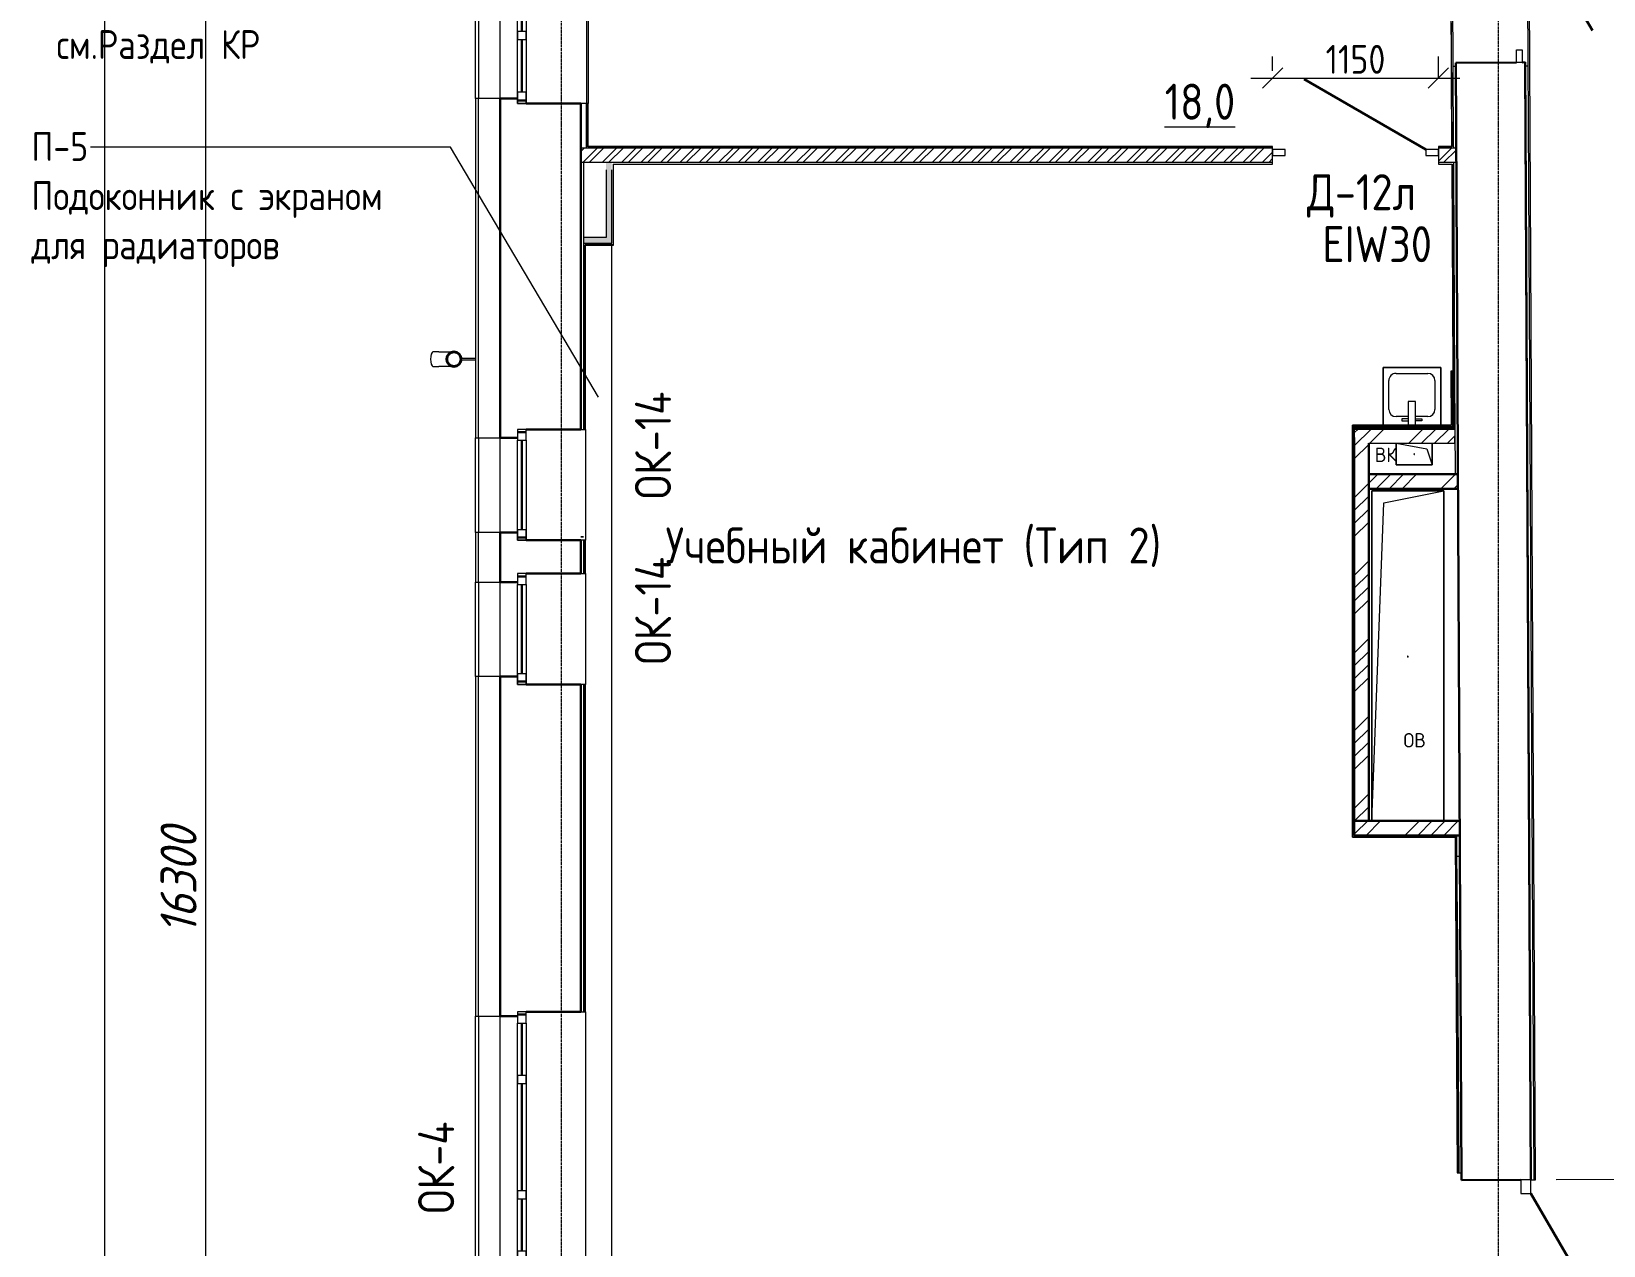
# Model space of a CAD drawing. Header units: millimetres. Extents: x 504091 to 2165846, y 135022 to 442887.
# Drawn here: x 1389971 to 1400878, y 330686 to 339108 of the extents above; entities that cross this region are included whole.
import ezdxf

# ---------------------------------------------------------------- set-up
doc = ezdxf.new("R2010")
doc.units = ezdxf.units.MM
doc.linetypes.add('ADSK_Линия сетки', pattern=[25, 20, -2.5, 0, -2.5])
doc.linetypes.add('осеваяX2', pattern=[4, 2.5, -0.5, 0.5, -0.5])
doc.layers.get('Defpoints').update_dxf_attribs({"color": 255})
for name, color, linetype, lineweight in [('_ Окна', 7, 'Continuous', 30), ('Аннотация', 7, 'Continuous', 9), ('Двери', 7, 'Continuous', 20), ('Марки дверей', 7, 'Continuous', 20), ('Марки окон', 7, 'Continuous', 20), ('Марки помещений', 7, 'Continuous', 20), ('Обобщенные модели', 7, 'Continuous', 18), ('Окна', 7, 'Continuous', 18), ('Оси', 165, 'осеваяX2', 13), ('Перекрытие', 7, 'Continuous', 18), ('размеры', 7, 'Continuous', 9), ('Сантехника', 7, 'Continuous', 18), ('Стены внутренние', 7, 'Continuous', 18), ('Стены наружные', 7, 'Continuous', 18), ('Стены несущие', 7, 'Continuous', 30), ('Стены отделка', 7, 'Continuous', 30), ('Стены штриховка', 7, 'Continuous', 18)]:
    doc.layers.add(name, color=color, linetype=linetype, lineweight=lineweight)
doc.styles.add('GOST 2.304_new', font='isocpeur.ttf', dxfattribs={"width": 0.9, "oblique": 15})
doc.styles.add('GOST Common_2', font='GOST_Common.ttf', dxfattribs={"width": 0.9, "height": 200})
doc.styles.add('GOST Common_4', font='GOST_Common.ttf', dxfattribs={"width": 0.9, "height": 200})
doc.styles.add('GOST Common_5', font='GOST_Common.ttf', dxfattribs={"height": 250})
doc.styles.add('GOST Common_6', font='GOST_Common.ttf', dxfattribs={"width": 0.9, "height": 200})
doc.dimstyles.new('ADSK_Основной_2_мм', dxfattribs={"dimscale": 304.8, "dimtxt": 201.142999, "dimasz": 0.463911, "dimexe": 0.492126, "dimexo": 0.492126, "dimgap": 0.098425, "dimtad": 1, "dimrnd": 0.01, "dimdsep": 46, "dimtxsty": 'GOST Common_4', "dimblk1": 'OBLIQUE', "dimblk2": 'OBLIQUE', "dimsah": 1, "dimcen": 0.09, "dimdle": 0.492126, "dimazin": 2, "dimtfac": 1, "dimtdec": 4, "dimtix": 1, "dimtmove": 0, "dimatfit": 3, "dimfxl": 0, "dimtvp": 1, "dimtolj": 1, "dimtzin": 0, "dimlwd": 20, "dimlwe": 20, "dimarcsym": 0})
doc.dimstyles.new('SPDS 1_100', dxfattribs={"dimscale": 100, "dimtxt": 2.5, "dimasz": 1.77, "dimexe": 1.25, "dimexo": 0.625, "dimtad": 1, "dimdec": 0, "dimrnd": 0.001, "dimzin": 9, "dimtxsty": 'GOST 2.304_new', "dimblk": 'ARCHTICK', "dimcen": 2.5, "dimdle": 2, "dimclrt": 256, "dimadec": 0, "dimazin": 2, "dimtfac": 0.75, "dimtdec": 0, "dimtmove": 1, "dimatfit": 3, "dimfxl": 0, "dimtolj": 1, "dimlwd": 9, "dimlwe": 9, "dimarcsym": 0})

# ---------------------------------------------------------------- blocks, each defined once
blk = doc.blocks.new('АС_Дверь_Однопольная_Алюминиевая - 1150х2200 алюм ост EIW30 Д12п-6961446-План 1-го этажа')
at = {"layer": 'Двери'}
for p, q in [((-450, -180), (-363, -180)), ((-450, -220), (-450, -180)), ((-363, -180), (-363, -220)), ((613, -180), (700, -180)), ((613, -220), (613, -180)), ((700, -180), (700, -220)), ((-363, -220), (-450, -220)), ((700, -220), (613, -220))]:
    blk.add_line(p, q, dxfattribs=at)
at = {"layer": 'Двери', "lineweight": 30}
blk.add_line((613, -220), (-232, -708), dxfattribs=at)
blk = doc.blocks.new('Дверь-Alumark_двупольная с глухим окном_S70 - 1520х2200 _алюм_ост_ Д11п-6529393-План 1-го этажа')
at = {"layer": 'Двери', "lineweight": 30}
for p, q in [((-540, 240), (166, 647)), ((790, 240), (344, 497))]:
    blk.add_line(p, q, dxfattribs=at)
at = {"layer": 'Двери'}
for p, q in [((-635, 240), (-635, 170)), ((-540, 240), (-635, 240)), ((-540, 170), (-540, 240)), ((790, 240), (790, 170)), ((885, 240), (790, 240)), ((885, 170), (885, 240)), ((-635, 170), (-540, 170)), ((790, 170), (885, 170))]:
    blk.add_line(p, q, dxfattribs=at)
blk = doc.blocks.new('SND_2D_Раковина - 400х400-608087-План 1-го этажа')
at = {"layer": 'Сантехника'}
for p, q in [((-200, 180), (-200, -220)), ((-200, -220), (-200, 180)), ((-110, 120), (-25, 120)), ((-70, 150), (-25, 150)), ((-70, 135), (-70, 150)), ((-25, 135), (-70, 135)), ((-25, 180), (-25, 15)), ((25, 15), (25, 180)), ((70, 150), (25, 150)), ((25, 135), (70, 135)), ((25, 120), (110, 120)), ((70, 135), (70, 150)), ((200, -220), (200, 180)), ((200, 180), (200, -220)), ((-160, -130), (-160, 70)), ((-25, 15), (25, 15)), ((160, 70), (160, -130)), ((110, -180), (-110, -180)), ((-200, -220), (200, -220)), ((200, -220), (-200, -220))]:
    blk.add_line(p, q, dxfattribs=at)
for centre, start, end in [((-110, 70), 90, 180), ((110, 70), 0, 90), ((-110, -130), 180, 270), ((110, -130), 270, 0)]:
    blk.add_arc(centre, 50, start, end, dxfattribs=at)
blk = doc.blocks.new('АС_Дверь_Однопольная_Алюминиевая - 1150х2200 алюм ост EIW30 Д12л-6961305-План 1-го этажа')
at = {"layer": 'Двери'}
for p, q in [((-363, -25), (-450, -25)), ((-450, -25), (-450, -65)), ((-450, -65), (-363, -65)), ((-363, -65), (-363, -25)), ((700, -25), (613, -25)), ((613, -25), (613, -65)), ((613, -65), (700, -65)), ((700, -65), (700, -25))]:
    blk.add_line(p, q, dxfattribs=at)
at = {"layer": 'Двери', "lineweight": 30}
blk.add_line((-363, -65), (482, -553), dxfattribs=at)
blk = doc.blocks.new('окна_rehau_однопольное_фрамуга_сверху - 730х2320 _глухое_ _нов_ ок-14-2357585-План 1-го этажа')
at = {"layer": '_ Окна', "lineweight": 18}
for p, q in [((-385, 100), (-385, 160)), ((-385, 160), (-309, 160)), ((-309, 160), (-309, 100)), ((309, 160), (309, 100)), ((385, 160), (309, 160)), ((385, 100), (385, 160)), ((-309, 100), (-385, 100)), ((309, 100), (385, 100))]:
    blk.add_line(p, q, dxfattribs=at)
at = {"layer": '_ Окна'}
for p, q in [((-365, 100), (-365, 160)), ((-309, 130), (309, 130)), ((365, 100), (365, 160))]:
    blk.add_line(p, q, dxfattribs=at)
at = {"layer": 'Окна'}
for p, q in [((-385, 160), (-385, 100)), ((-309, 160), (-385, 160)), ((-309, 160), (309, 160)), ((385, 160), (309, 160)), ((385, 100), (385, 160)), ((-385, 100), (-309, 100)), ((309, 100), (-309, 100)), ((309, 100), (385, 100))]:
    blk.add_line(p, q, dxfattribs=at)
blk = doc.blocks.new('окно трехпол с фрамугой - 1700-2320_h_ _нов_-2116624-План 1-го этажа')
at = {"layer": '_ Окна', "lineweight": 18}
for p, q in [((-870, 100), (-870, 160)), ((-870, 160), (-790, 160)), ((-790, 160), (-790, 100)), ((-430, 100), (-430, 160)), ((-430, 160), (-370, 160)), ((-370, 160), (-370, 100)), ((370, 100), (370, 160)), ((370, 160), (430, 160)), ((430, 160), (430, 100)), ((790, 160), (790, 100)), ((870, 160), (790, 160)), ((870, 100), (870, 160)), ((-790, 100), (-870, 100)), ((-370, 100), (-430, 100)), ((430, 100), (370, 100)), ((790, 100), (870, 100))]:
    blk.add_line(p, q, dxfattribs=at)
at = {"layer": '_ Окна'}
for p, q in [((-850, 100), (-850, 160)), ((-790, 130), (-430, 130)), ((-370, 130), (370, 130)), ((430, 130), (790, 130)), ((850, 100), (850, 160))]:
    blk.add_line(p, q, dxfattribs=at)
at = {"layer": 'Окна'}
for p, q in [((-870, 160), (-870, 100)), ((-790, 160), (-870, 160)), ((-790, 160), (-430, 160)), ((-370, 160), (-430, 160)), ((-370, 160), (370, 160)), ((430, 160), (370, 160)), ((430, 160), (790, 160)), ((870, 160), (790, 160)), ((870, 100), (870, 160)), ((-870, 100), (-790, 100)), ((-430, 100), (-790, 100)), ((-430, 100), (-370, 100)), ((370, 100), (-370, 100)), ((370, 100), (430, 100)), ((790, 100), (430, 100)), ((790, 100), (870, 100))]:
    blk.add_line(p, q, dxfattribs=at)
blk = doc.blocks.new('окно трехпол с фрамугой - 1700-2320_h_ _нов_-2116622-План 1-го этажа')
at = {"layer": '_ Окна', "lineweight": 18}
for p, q in [((-870, 100), (-870, 160)), ((-870, 160), (-790, 160)), ((-790, 160), (-790, 100)), ((-430, 100), (-430, 160)), ((-430, 160), (-370, 160)), ((-370, 160), (-370, 100)), ((370, 100), (370, 160)), ((370, 160), (430, 160)), ((430, 160), (430, 100)), ((790, 160), (790, 100)), ((870, 160), (790, 160)), ((870, 100), (870, 160)), ((-790, 100), (-870, 100)), ((-370, 100), (-430, 100)), ((430, 100), (370, 100)), ((790, 100), (870, 100))]:
    blk.add_line(p, q, dxfattribs=at)
at = {"layer": '_ Окна'}
for p, q in [((-850, 100), (-850, 160)), ((-790, 130), (-430, 130)), ((-370, 130), (370, 130)), ((430, 130), (790, 130)), ((850, 100), (850, 160))]:
    blk.add_line(p, q, dxfattribs=at)
at = {"layer": 'Окна'}
for p, q in [((-870, 160), (-870, 100)), ((-790, 160), (-870, 160)), ((-790, 160), (-430, 160)), ((-370, 160), (-430, 160)), ((-370, 160), (370, 160)), ((430, 160), (370, 160)), ((430, 160), (790, 160)), ((870, 160), (790, 160)), ((870, 100), (870, 160)), ((-870, 100), (-790, 100)), ((-430, 100), (-790, 100)), ((-430, 100), (-370, 100)), ((370, 100), (-370, 100)), ((370, 100), (430, 100)), ((790, 100), (430, 100)), ((790, 100), (870, 100))]:
    blk.add_line(p, q, dxfattribs=at)
blk = doc.blocks.new('GM_Отверстие прямоугольное _в плите_ - Отверстие-3336504-План 1-го этажа')
at = {"layer": 'Обобщенные модели'}
for p, q in [((-250, -1140), (-250, 1150)), ((-250, 1150), (250, 1150)), ((250, 1150), (-250, 1150)), ((-250, 1150), (-250, -1140)), ((-167, 1067), (250, 1150)), ((250, 1150), (250, -1140)), ((250, -1140), (250, 1150)), ((-250, -1140), (-167, 1067))]:
    blk.add_line(p, q, dxfattribs=at)
for start, end in [(360, 180), (180, 360), (60, 165), (300, 360), (195, 270)]:
    blk.add_arc((0, 0), 2.5, start, end, dxfattribs=at)
blk = doc.blocks.new('Водосток - Тип 1 _карниз больше 490мм_-V70-План 1-го этажа')
at = {"layer": 'Обобщенные модели', "lineweight": 9}
h = blk.add_hatch(dxfattribs=at)
h.set_pattern_fill('FP_29', color=256, style=0, pattern_type=2)
h.set_pattern_definition([(315, (-31888.43, -7087.79), (106.066, 106.066), [])])
h.paths.add_polyline_path([(76, 149), (86, 129), (103, 115), (125, 110), (147, 115), (164, 129), (174, 150), (174, 171), (164, 191), (145, 206), (125, 210), (103, 205), (86, 191), (76, 171)])
at = {"layer": 'Обобщенные модели'}
for p, q in [((75, 306), (75, 264)), ((175, 264), (175, 306)), ((120, 109), (120, 10)), ((130, 10), (130, 109))]:
    blk.add_line(p, q, dxfattribs=at)
at = {"layer": 'Обобщенные модели', "flags": 128}
for points in [[(75, 173), (75, 174), (75, 177), (75, 180), (75, 183), (75, 186), (75, 190), (75, 193), (75, 197), (75, 201), (75, 205), (75, 210), (75, 214), (75, 219), (75, 224), (75, 229), (75, 234), (75, 239), (75, 245), (75, 250), (75, 256), (75, 261), (75, 264)], [(175, 264), (175, 258), (175, 252), (175, 247), (175, 242), (175, 236), (175, 231), (175, 226), (175, 221), (175, 216), (175, 212), (175, 207), (175, 203), (175, 199), (175, 195), (175, 191), (175, 188), (175, 184), (175, 181), (175, 178), (175, 175), (175, 173)]]:
    blk.add_lwpolyline(points, dxfattribs=at)
at = {"layer": 'Обобщенные модели'}
for start, end in [(90, 270), (270, 90)]:
    blk.add_arc((125, 160), 52, start, end, dxfattribs=at)
at = {"layer": 'Обобщенные модели', "lineweight": 40}
for start, end in [(90, 270), (270, 90)]:
    blk.add_arc((125, 160), 50, start, end, dxfattribs=at)
at = {"layer": 'Обобщенные модели'}
for start_param, end_param in [(4.712389, 6.283185), (3.141593, 4.712389)]:
    blk.add_ellipse((125, 306), major_axis=(-50, 0), ratio=0.309017, start_param=start_param, end_param=end_param, dxfattribs=at)
blk = doc.blocks.new('GM_Отверстие прямоугольное _в плите_ - Отверстие-V76-План 1-го этажа')
at = {"layer": 'Обобщенные модели'}
for p, q in [((-75, 125), (75, 125)), ((75, 125), (-75, 125)), ((-37.5, 87.5), (75, 125)), ((75, 125), (75, -125)), ((75, -125), (75, 125)), ((-75, -125), (-37.5, 87.5)), ((75, -125), (-75, -125)), ((-75, -125), (75, -125))]:
    blk.add_line(p, q, dxfattribs=at)
for start, end in [(360, 180), (180, 360), (60, 165), (300, 360), (195, 270)]:
    blk.add_arc((0, 0), 2.5, start, end, dxfattribs=at)
blk = doc.blocks.new('_Oblique')
at = {"color": 0, "linetype": 'ByBlock', "lineweight": -2}
blk.add_line((-0.5, -0.5), (0.5, 0.5), dxfattribs=at)
blk = doc.blocks.new('*D2755')
at = {"layer": 'Defpoints', "color": 0, "lineweight": 20, "transparency": 16777216}
for p in [(1400400, 331142), (1401026, 331145), (1400374, 329622)]:
    blk.add_point(p, dxfattribs=at)
at = {"layer": 'размеры', "color": 0, "transparency": 16777216}
for p, q in [((1401034, 329475), (1401025, 331295)), ((1400550, 331143), (1401176, 331146)), ((1400524, 329622), (1401184, 329626))]:
    blk.add_line(p, q, dxfattribs=at)
at = {"layer": 'размеры', "color": 0, "transparency": 16777216, "xscale": 141.4, "yscale": 141.4, "zscale": 141.4}
for p, rotation in [((1401026, 331145), 90.29450663411957), ((1401034, 329625), 270.2945066341196)]:
    blk.add_blockref('_Oblique', p, dxfattribs=dict(at, rotation=rotation))
at = {"layer": 'размеры', "color": 0, "lineweight": 20, "transparency": 16777216, "insert": (1401160, 330386), "char_height": 200, "width": 560.47, "attachment_point": 5, "rotation": 270.2945, "style": 'GOST Common_4'}
blk.add_mtext('\\A1;1520', dxfattribs=at)
blk = doc.blocks.new('*D2756')
at = {"layer": 'Defpoints', "color": 0, "lineweight": 20, "transparency": 16777216}
for p in [(1399732, 338785), (1398582, 338685), (1399732, 338629)]:
    blk.add_point(p, dxfattribs=at)
at = {"layer": 'размеры', "color": 0, "transparency": 16777216}
for p, q in [((1398582, 338835), (1398582, 338935)), ((1399732, 338779), (1399732, 338935)), ((1398432, 338785), (1399882, 338785))]:
    blk.add_line(p, q, dxfattribs=at)
at = {"layer": 'размеры', "color": 0, "transparency": 16777216, "xscale": 141.4, "yscale": 141.4, "zscale": 141.4, "rotation": 180}
blk.add_blockref('_Oblique', (1398582, 338785), dxfattribs=at)
at = {"layer": 'размеры', "color": 0, "transparency": 16777216, "xscale": 141.4, "yscale": 141.4, "zscale": 141.4}
blk.add_blockref('_Oblique', (1399732, 338785), dxfattribs=at)
at = {"layer": 'размеры', "color": 0, "lineweight": 20, "transparency": 16777216, "insert": (1399157, 338915), "char_height": 200, "width": 515.47, "attachment_point": 5, "style": 'GOST Common_4'}
blk.add_mtext('\\A1;1150', dxfattribs=at)
blk = doc.blocks.new('_ArchTick')
at = {"color": 0, "linetype": 'ByBlock', "const_width": 0.15}
blk.add_lwpolyline([(-0.5, -0.5), (0.5, 0.5)], dxfattribs=at)
blk = doc.blocks.new('*D2806')
at = {"layer": 'Defpoints', "color": 0, "lineweight": 20, "transparency": 16777216}
for p in [(1390579, 347866), (1390479, 304816), (1390579, 304816)]:
    blk.add_point(p, dxfattribs=at)
at = {"layer": 'размеры', "color": 0, "lineweight": 9, "transparency": 16777216}
for p, q in [((1390479, 348066), (1390479, 304616)), ((1390517, 347866), (1390354, 347866)), ((1390517, 304816), (1390354, 304816))]:
    blk.add_line(p, q, dxfattribs=at)
at = {"layer": 'размеры', "color": 0, "lineweight": 9, "transparency": 16777216, "xscale": 177, "yscale": 177, "zscale": 177}
for p, rotation in [((1390479, 347866), 90), ((1390479, 304816), 270)]:
    blk.add_blockref('_ArchTick', p, dxfattribs=dict(at, rotation=rotation))
at = {"layer": 'размеры', "lineweight": 20, "transparency": 16777216, "insert": (1390292, 326341), "char_height": 250, "width": 318.77, "attachment_point": 5, "rotation": 90, "style": 'GOST 2.304_new'}
blk.add_mtext('\\A1;43050', dxfattribs=at)
blk = doc.blocks.new('*D2808')
at = {"layer": 'Defpoints', "color": 0, "lineweight": 20, "transparency": 16777216}
for p in [(1391279, 341366), (1391179, 325066), (1391279, 325066)]:
    blk.add_point(p, dxfattribs=at)
at = {"layer": 'размеры', "color": 0, "lineweight": 9, "transparency": 16777216}
for p, q in [((1391179, 341566), (1391179, 324866)), ((1391217, 341366), (1391054, 341366)), ((1391217, 325066), (1391054, 325066))]:
    blk.add_line(p, q, dxfattribs=at)
at = {"layer": 'размеры', "color": 0, "lineweight": 9, "transparency": 16777216, "xscale": 177, "yscale": 177, "zscale": 177}
for p, rotation in [((1391179, 341366), 90), ((1391179, 325066), 270)]:
    blk.add_blockref('_ArchTick', p, dxfattribs=dict(at, rotation=rotation))
at = {"layer": 'размеры', "lineweight": 20, "transparency": 16777216, "insert": (1390992, 333216), "char_height": 250, "width": 291.93, "attachment_point": 5, "rotation": 90, "style": 'GOST 2.304_new'}
blk.add_mtext('\\A1;16300', dxfattribs=at)

msp = doc.modelspace()

# ---------------------------------------------------------------- hatches: boundary and pattern name
at = {"layer": 'Стены внутренние'}
h = msp.add_hatch(dxfattribs=at)
h.set_pattern_fill('ANSI32', color=256, scale=10, style=0)
h.set_pattern_definition([(45, (1368096.43, 304821.34), (-67.35192, 67.35192), []), (45, (1368141.33, 304821.34), (-67.35192, 67.35192), [])])
h.paths.add_polyline_path([(1398582.4108, 338298.8441), (1393782.5062, 338298.8441), (1393782.5062, 338198.8441), (1398582.4108, 338198.8441)])
h.paths.add_polyline_path([(1399856.6395, 338298.9469), (1399732.4108, 338298.8441), (1399732.4108, 338248.8441), (1399732.4108, 338198.8441), (1399857.1541, 338198.8441)])
for points in [[(1393997.5062, 337678.8441), (1393997.5062, 338198.8441), (1393957.5062, 338198.8441), (1393957.5062, 337678.8441)], [(1393916.3428, 337638.8441), (1393997.5062, 337638.8441), (1393997.5062, 337678.8441), (1393802.5062, 337678.8441), (1393802.5062, 337638.8441), (1393904.3428, 337638.8441)]]:
    msp.add_hatch(color=256, dxfattribs=at).paths.add_polyline_path(points)
at = {"layer": 'Стены внутренние', "lineweight": 9}
h = msp.add_hatch(dxfattribs=at)
h.set_pattern_fill('ANSI34', color=256, scale=20, style=0)
h.set_pattern_definition([(45, (1368096.43, 304821.34), (-269.4077, 269.4077), []), (45, (1368186.23, 304821.34), (-269.4077, 269.4077), []), (45, (1368276.04, 304821.34), (-269.4077, 269.4077), []), (45, (1368365.84, 304821.34), (-269.4077, 269.4077), [])])
h.paths.add_polyline_path([(1399248.8592, 336251.1409), (1399847.1653, 336251.1409), (1399846.6513, 336351.1409), (1399247.241, 336351.1409), (1399148.8592, 336351.1409), (1399148.8592, 336291.1409), (1399148.8592, 333631.1409), (1399248.8592, 333631.1409)])
h.paths.add_polyline_path([(1399868.2698, 336036.3075), (1399248.8592, 336036.3075), (1399248.8592, 335936.3075), (1399868.7839, 335936.3075)])
h.paths.add_polyline_path([(1399769.8592, 333531.1409), (1399879.8592, 333531.1409), (1399879.8592, 333631.1409), (1399148.8592, 333631.1409), (1399148.8592, 333531.1409), (1399746.5699, 333531.1409)])

# ---------------------------------------------------------------- linework, layer by layer
at = {"layer": 'Аннотация', "lineweight": 9}
for p, q in [((1392611.3975, 338305.9217), (1390382.1878, 338305.9217)), ((1392879.0902, 338305.9217), (1392611.3975, 338305.9217)), ((1393906.0888, 336571.1657), (1392879.0902, 338305.9217))]:
    msp.add_line(p, q, dxfattribs=at)
at = {"layer": 'Оси', "linetype": 'ADSK_Линия сетки'}
for p, q in [((1400149.8592, 300469.847), (1400149.8592, 349044.3426)), ((1393649.8592, 300469.847), (1393649.8592, 348931.4083))]:
    msp.add_line(p, q, dxfattribs=at)
at = {"layer": 'Перекрытие'}
for p, q in [((1393997.5062, 328805.4), (1393997.5062, 337626.8441)), ((1399881.9007, 333384.4718), (1399861.7835, 333384.6568))]:
    msp.add_line(p, q, dxfattribs=at)
at = {"layer": 'Стены внутренние'}
for p, q in [((1393222.5062, 338644.2604), (1393222.5062, 340319.2604)), ((1393822.5062, 340349.2604), (1393822.5062, 338609.2604)), ((1393222.5062, 335633.053), (1393222.5062, 336288.053)), ((1393782.5062, 335602.9413), (1393802.5062, 335602.9413)), ((1393802.5062, 335602.1228), (1393782.5062, 335602.1228)), ((1393802.5062, 335602.9413), (1393802.5062, 335602.1228)), ((1393222.5062, 334633.053), (1393222.5062, 335288.053)), ((1393222.5062, 330598.053), (1393222.5062, 332278.053))]:
    msp.add_line(p, q, dxfattribs=at)
at = {"layer": 'Стены наружные'}
for p, q in [((1393051.5062, 338644.2604), (1393051.5062, 340319.2604)), ((1393052.5062, 338644.2604), (1393052.5062, 340319.2604)), ((1393072.5062, 340319.2604), (1393072.5062, 338644.2604)), ((1393834.5062, 340349.2604), (1393834.5062, 338609.2604)), ((1393052.5062, 338644.2604), (1393051.5062, 338644.2604)), ((1393051.5062, 335633.053), (1393051.5062, 336288.053)), ((1393052.5062, 336288.053), (1393051.5062, 336288.053)), ((1393052.5062, 335633.053), (1393052.5062, 336288.053)), ((1393072.5062, 336288.053), (1393072.5062, 335633.053)), ((1393814.5062, 336348.053), (1393814.5062, 335578.053)), ((1393052.5062, 335633.053), (1393051.5062, 335633.053)), ((1393051.5062, 334633.053), (1393051.5062, 335288.053)), ((1393052.5062, 335288.053), (1393051.5062, 335288.053)), ((1393052.5062, 334633.053), (1393052.5062, 335288.053)), ((1393072.5062, 335288.053), (1393072.5062, 334633.053)), ((1393814.5062, 335348.053), (1393814.5062, 334578.053)), ((1393052.5062, 334633.053), (1393051.5062, 334633.053)), ((1393051.5062, 330598.053), (1393051.5062, 332278.053)), ((1393052.5062, 332278.053), (1393051.5062, 332278.053)), ((1393052.5062, 330598.053), (1393052.5062, 332278.053)), ((1393072.5062, 332278.053), (1393072.5062, 330598.053)), ((1393814.5062, 332308.053), (1393814.5062, 330568.053))]:
    msp.add_line(p, q, dxfattribs=at)
at = {"layer": 'Стены несущие'}
for p, q in [((1400273.5871, 338893.8692), (1399853.5926, 338891.7103)), ((1399893.4415, 331139.2469), (1399853.5926, 338891.7103)), ((1400333.5863, 338894.1776), (1400313.5866, 338894.0748)), ((1400373.4352, 331141.7142), (1400333.5863, 338894.1776)), ((1400333.7387, 338867.6122), (1400373.5012, 331141.7145)), ((1393342.5062, 338644.2604), (1393222.5062, 338644.2604)), ((1393222.5062, 336288.053), (1393222.5062, 338644.2604)), ((1393782.5062, 338609.2604), (1393402.5062, 338609.2604)), ((1393782.5062, 336348.053), (1393782.5062, 338609.2604)), ((1393222.5062, 336288.053), (1393342.5062, 336288.053)), ((1393402.5062, 336348.053), (1393782.5062, 336348.053)), ((1399248.8592, 336351.1409), (1399148.8592, 336351.1409)), ((1399148.8592, 336291.1409), (1399148.8592, 333531.1409)), ((1399846.6513, 336351.1409), (1399247.241, 336351.1409)), ((1399248.8592, 333631.1409), (1399248.8592, 336251.1409)), ((1399868.2698, 336036.3075), (1399248.8592, 336036.3075)), ((1399248.8592, 335936.3075), (1399868.7839, 335936.3075)), ((1393342.5062, 335633.053), (1393222.5062, 335633.053)), ((1393222.5062, 335288.053), (1393222.5062, 335633.053)), ((1393782.5062, 335578.053), (1393402.5062, 335578.053)), ((1393782.5062, 335348.053), (1393782.5062, 335578.053)), ((1393222.5062, 335288.053), (1393342.5062, 335288.053)), ((1393402.5062, 335348.053), (1393782.5062, 335348.053)), ((1393222.5062, 334633.053), (1393222.5062, 332278.053)), ((1393342.5062, 334633.053), (1393222.5062, 334633.053)), ((1393782.5062, 334578.053), (1393402.5062, 334578.053)), ((1393782.5062, 332308.053), (1393782.5062, 334578.053)), ((1399148.8592, 333631.1409), (1399879.8592, 333631.1409)), ((1399148.8592, 333531.1409), (1399879.8592, 333531.1409)), ((1399879.8592, 333531.1409), (1399879.8592, 333631.1409)), ((1393222.5062, 332278.053), (1393342.5062, 332278.053)), ((1393402.5062, 332308.053), (1393782.5062, 332308.053)), ((1399893.4415, 331139.2469), (1400303.4361, 331141.3544))]:
    msp.add_line(p, q, dxfattribs=at)
at = {"layer": 'Стены отделка', "lineweight": 9}
for p, q in [((1399809.25, 341292.8479), (1399824.578, 338310.8441)), ((1400344.1656, 340727.738), (1400393.5009, 331141.8173)), ((1400405.5007, 331141.879), (1400356.2275, 340715.738)), ((1399833.7294, 338865.0421), (1399827.3557, 340105.0257)), ((1399853.7292, 338865.1449), (1399833.7294, 338865.0421)), ((1400353.7384, 338867.715), (1400333.7387, 338867.6122)), ((1393051.5062, 338644.2604), (1393051.5062, 336288.053)), ((1393052.5062, 338644.2604), (1393052.5062, 336288.053)), ((1393222.5062, 338644.2604), (1393052.5062, 338644.2604)), ((1393072.5062, 336288.053), (1393072.5062, 338644.2604)), ((1393834.5062, 338609.2604), (1393782.5062, 338609.2604)), ((1393822.5062, 338298.8441), (1393822.5062, 338609.2604)), ((1393834.5062, 338310.8441), (1393834.5062, 338609.2604)), ((1393822.5062, 338298.8441), (1393782.5062, 338298.8441)), ((1398582.4108, 338310.8441), (1393834.5062, 338310.8441)), ((1398582.4108, 338186.8441), (1398582.4108, 338310.8441)), ((1398582.4108, 338288.8441), (1398582.4108, 338298.8441)), ((1399732.4108, 338310.8441), (1399732.4108, 338186.8441)), ((1399824.578, 338310.8441), (1399732.4108, 338310.8441)), ((1399732.4108, 338298.8441), (1399732.4108, 338288.8441)), ((1399836.5884, 338308.8441), (1399836.6398, 338298.8441)), ((1393802.5062, 338198.8441), (1393802.5062, 337638.8441)), ((1393957.5062, 338148.8441), (1393957.5062, 337678.8441)), ((1393997.5062, 337638.8441), (1393997.5062, 338148.8441)), ((1394009.5062, 338186.8441), (1398582.4108, 338186.8441)), ((1394009.5062, 337628.8441), (1394009.5062, 338186.8441)), ((1399732.4108, 338186.8441), (1399825.2153, 338186.8441)), ((1399825.2153, 338186.8441), (1399832.5954, 336751.0739)), ((1399837.1538, 338198.8441), (1399837.4108, 338148.8441)), ((1393957.5062, 337678.8441), (1393802.5062, 337678.8441)), ((1393802.5062, 337638.8441), (1393997.5062, 337638.8441)), ((1393814.5062, 336348.053), (1393814.5062, 337626.8441)), ((1393814.5062, 337626.8441), (1394007.5062, 337626.8441)), ((1399844.5953, 336751.1356), (1399819.5956, 336751.0071)), ((1399819.5956, 336751.0071), (1399821.5225, 336376.1409)), ((1399846.6513, 336351.1409), (1399844.5953, 336751.1356)), ((1399844.9028, 336691.2951), (1399848.2696, 336036.3075)), ((1399148.8592, 336376.1409), (1399136.8592, 336376.1409)), ((1399136.8592, 333519.1409), (1399136.8592, 336376.1409)), ((1399138.8592, 336374.1409), (1399148.8592, 336374.1409)), ((1399821.5225, 336376.1409), (1399148.8592, 336376.1409)), ((1399148.8592, 336376.1409), (1399148.8592, 336291.1409)), ((1393052.5062, 336288.053), (1393222.5062, 336288.053)), ((1393222.5062, 336288.053), (1393222.5062, 336288.053)), ((1393782.5062, 336348.053), (1393814.5062, 336348.053)), ((1393802.5062, 336349.053), (1393802.5062, 336348.053)), ((1399847.1653, 336251.1409), (1399847.1653, 336291.1409)), ((1399148.8592, 333531.1409), (1399148.8592, 336243.1409)), ((1399248.8592, 336251.1409), (1399847.1653, 336251.1409)), ((1393051.5062, 335633.053), (1393051.5062, 335288.053)), ((1393052.5062, 335633.053), (1393052.5062, 335288.053)), ((1393222.5062, 335633.053), (1393052.5062, 335633.053)), ((1393072.5062, 335288.053), (1393072.5062, 335633.053)), ((1393814.5062, 335578.053), (1393782.5062, 335578.053)), ((1393814.5062, 335348.053), (1393814.5062, 335578.053)), ((1393052.5062, 335288.053), (1393222.5062, 335288.053)), ((1393782.5062, 335348.053), (1393782.5062, 335348.053)), ((1393782.5062, 335348.053), (1393814.5062, 335348.053)), ((1393802.5062, 335349.053), (1393802.5062, 335348.053)), ((1393051.5062, 334633.053), (1393051.5062, 332278.053)), ((1393052.5062, 334633.053), (1393052.5062, 332278.053)), ((1393222.5062, 334633.053), (1393052.5062, 334633.053)), ((1393072.5062, 332278.053), (1393072.5062, 334633.053)), ((1393814.5062, 334578.053), (1393782.5062, 334578.053)), ((1393814.5062, 332308.053), (1393814.5062, 334578.053)), ((1399860.9764, 333531.1409), (1399210.1898, 333531.1409)), ((1399863.5116, 333071.0307), (1399860.9764, 333531.1409)), ((1399136.8592, 333519.1409), (1399849.0423, 333519.1409)), ((1399849.0423, 333519.1409), (1399861.8703, 331190.9931)), ((1399893.8698, 331191.1694), (1399883.5113, 333071.1409)), ((1393052.5062, 332278.053), (1393222.5062, 332278.053)), ((1393782.5062, 332308.053), (1393814.5062, 332308.053)), ((1393802.5062, 332309.053), (1393802.5062, 332308.053)), ((1399861.8703, 331190.9931), (1399893.8698, 331191.1694)), ((1400373.5012, 331141.7145), (1400405.5007, 331141.879))]:
    msp.add_line(p, q, dxfattribs=at)
at = {"layer": 'Стены штриховка'}
for p, q in [((1399826.5883, 338308.8441), (1399811.1884, 341304.8416)), ((1400354.2172, 340717.738), (1400403.5008, 331141.8687)), ((1399836.5884, 338308.8441), (1399833.7294, 338865.0421)), ((1393832.5062, 338308.8441), (1393832.5062, 338609.2604)), ((1398582.4108, 338298.8441), (1393822.5062, 338298.8441)), ((1398582.4108, 338308.8441), (1393832.5062, 338308.8441)), ((1399826.5883, 338308.8441), (1399732.4108, 338308.8441)), ((1399856.6401, 338298.8441), (1399732.4108, 338298.8441)), ((1398582.4108, 338198.8441), (1393782.5062, 338198.8441)), ((1394007.5062, 338188.8441), (1398582.4108, 338188.8441)), ((1394007.5062, 338188.8441), (1394007.5062, 337626.8441)), ((1399857.1541, 338198.8441), (1399732.4108, 338198.8441)), ((1399732.4108, 338188.8441), (1399827.2051, 338188.8441)), ((1399827.2051, 338188.8441), (1399834.5954, 336751.0842)), ((1399837.4108, 338148.8441), (1399844.9028, 336691.2951)), ((1393802.5062, 337638.8441), (1393802.5062, 336349.053)), ((1393812.5062, 336348.053), (1393812.5062, 337628.8441)), ((1394009.5062, 337628.8441), (1393812.5062, 337628.8441)), ((1394007.5062, 337626.8441), (1394009.5062, 337626.8441)), ((1394009.5062, 337626.8441), (1394009.5062, 337628.8441)), ((1399828.5955, 336751.0534), (1399830.5688, 336367.1409)), ((1399834.5954, 336751.0842), (1399836.5998, 336361.1409)), ((1399138.8592, 336374.1409), (1399138.8592, 333521.1409)), ((1399830.5688, 336367.1409), (1399148.8592, 336367.1409)), ((1399836.5998, 336361.1409), (1399148.8592, 336361.1409)), ((1393802.5062, 335578.053), (1393802.5062, 335349.053)), ((1393812.5062, 335348.053), (1393812.5062, 335578.053)), ((1393802.5062, 334578.053), (1393802.5062, 332309.053)), ((1393812.5062, 332308.053), (1393812.5062, 334578.053)), ((1399138.8592, 333521.1409), (1399851.0313, 333521.1409)), ((1399851.0313, 333521.1409), (1399863.8703, 331191.0041)), ((1399863.5116, 333071.0307), (1399873.8702, 331191.0592))]:
    msp.add_line(p, q, dxfattribs=at)

# ---------------------------------------------------------------- block references
at = {"layer": 'Двери'}
for name, p, rotation in [('АС_Дверь_Однопольная_Алюминиевая - 1150х2200 алюм ост EIW30 Д12п-6961446-План 1-го этажа', (1400091.2764, 339342.938), 90.29450663479045), ('АС_Дверь_Однопольная_Алюминиевая - 1150х2200 алюм ост EIW30 Д12л-6961305-План 1-го этажа', (1399282.4108, 338223.8441), 180), ('Дверь-Alumark_двупольная с глухим окном_S70 - 1520х2200 _алюм_ост_ Д11п-6529393-План 1-го этажа', (1400136.7023, 330505.4889), 270.2945066347904)]:
    msp.add_blockref(name, p, dxfattribs=dict(at, rotation=rotation))
at = {"layer": 'Обобщенные модели'}
for name, p, rotation in [('Водосток - Тип 1 _карниз больше 490мм_-V70-План 1-го этажа', (1393062.5062, 336709.7768), 90.00000000000007), ('GM_Отверстие прямоугольное _в плите_ - Отверстие-V76-План 1-го этажа', (1399565.0417, 336176.1409), 269.9999999999997)]:
    msp.add_blockref(name, p, dxfattribs=dict(at, rotation=rotation))
msp.add_blockref('GM_Отверстие прямоугольное _в плите_ - Отверстие-3336504-План 1-го этажа', (1399519.8592, 334771.1409), dxfattribs=at)
at = {"layer": 'Окна', "rotation": 90.0000000000001}
for name, p in [('окно трехпол с фрамугой - 1700-2320_h_ _нов_-2116622-План 1-го этажа', (1393502.5062, 339479.2604)), ('окна_rehau_однопольное_фрамуга_сверху - 730х2320 _глухое_ _нов_ ок-14-2357585-План 1-го этажа', (1393502.5062, 335963.053)), ('окна_rehau_однопольное_фрамуга_сверху - 730х2320 _глухое_ _нов_ ок-14-2357585-План 1-го этажа', (1393502.5062, 334963.053)), ('окно трехпол с фрамугой - 1700-2320_h_ _нов_-2116624-План 1-го этажа', (1393502.5062, 331438.053))]:
    msp.add_blockref(name, p, dxfattribs=at)
at = {"layer": 'Сантехника', "rotation": 180}
msp.add_blockref('SND_2D_Раковина - 400х400-608087-План 1-го этажа', (1399548.4098, 336556.1409), dxfattribs=at)

# ---------------------------------------------------------------- texts
at = {"layer": 'Аннотация', "lineweight": 9, "char_height": 200, "attachment_point": 1, "line_spacing_factor": 1.022766, "style": 'GOST Common_6'}
for s, insert, width in [('\\pt360,720,1080,1440,1800,2160,2520,2880,3240,3600,3960,4320,4680,5040,5400,5760,6120,6480,6840,7200,7560,7920,8280,8640,9000,9360,9720,10080,10440,10800,11160,11520;Воздухозабор,\\Pсм.Раздел КР', (1390145.1925, 339458.5242), 2178.9), ('\\pt360,720,1080,1440,1800,2160,2520,2880,3240,3600,3960,4320,4680,5040,5400,5760,6120,6480,6840,7200,7560,7920,8280,8640,9000,9360,9720,10080,10440,10800,11160,11520;П-5\\PПодоконник с экраном для радиаторов', (1389971.4221, 338410.045), 2637)]:
    msp.add_mtext(s, dxfattribs=dict(at, insert=insert, width=width))
at = {"layer": 'Аннотация', "color": 1, "lineweight": 9, "true_color": 0xff0000, "insert": (1398927.2487, 337757.6908), "char_height": 250, "width": 811.737, "attachment_point": 1, "line_spacing_factor": 1.022766, "style": 'GOST Common_2'}
msp.add_mtext('\\pt360,720,1080,1440,1800,2160,2520,2880,3240,3600,3960,4320,4680,5040,5400,5760,6120,6480,6840,7200,7560,7920,8280,8640,9000,9360,9720,10080,10440,10800,11160,11520;EIW30', dxfattribs=at)
at = {"layer": 'Аннотация', "color": 251, "lineweight": 9, "true_color": 0x4b4b4b, "char_height": 100, "width": 156.348, "attachment_point": 1, "line_spacing_factor": 1.022766, "style": 'GOST Common_5'}
for s, insert in [('\\pt360,720,1080,1440,1800,2160,2520,2880,3240,3600,3960,4320,4680,5040,5400,5760,6120,6480,6840,7200,7560,7920,8280,8640,9000,9360,9720,10080,10440,10800,11160,11520;ВК', (1399291.1096, 336221.4272)), ('\\pt360,720,1080,1440,1800,2160,2520,2880,3240,3600,3960,4320,4680,5040,5400,5760,6120,6480,6840,7200,7560,7920,8280,8640,9000,9360,9720,10080,10440,10800,11160,11520;ОВ', (1399489.8775, 334240.9794))]:
    msp.add_mtext(s, dxfattribs=dict(at, insert=insert))
at = {"layer": 'Марки дверей', "lineweight": 9, "insert": (1399199.0291, 337967.6277), "char_height": 250, "width": 803.7, "attachment_point": 5, "line_spacing_factor": 1.022766, "style": 'GOST Common_2'}
msp.add_mtext('\\pt450,900,1350,1800,2250,2700,3150,3600,4050,4500,4950,5400,5850,6300,6750,7200,7650,8100,8550,9000,9450,9900,10350,10800,11250,11700,12150,12600,13050,13500,13950,14400;Д-12л', dxfattribs=at)
at = {"layer": 'Марки окон', "lineweight": 9, "char_height": 250, "attachment_point": 5, "rotation": 90, "line_spacing_factor": 1.022766, "style": 'GOST Common_2'}
for s, insert, width in [('\\pt450,900,1350,1800,2250,2700,3150,3600,4050,4500,4950,5400,5850,6300,6750,7200,7650,8100,8550,9000,9450,9900,10350,10800,11250,11700,12150,12600,13050,13500,13950,14400;ОК-14', (1394283.9652, 336236.9382), 815.4), ('\\pt450,900,1350,1800,2250,2700,3150,3600,4050,4500,4950,5400,5850,6300,6750,7200,7650,8100,8550,9000,9450,9900,10350,10800,11250,11700,12150,12600,13050,13500,13950,14400;ОК-14', (1394283.9652, 335089.8499), 815.4), ('\\pt450,900,1350,1800,2250,2700,3150,3600,4050,4500,4950,5400,5850,6300,6750,7200,7650,8100,8550,9000,9450,9900,10350,10800,11250,11700,12150,12600,13050,13500,13950,14400;ОК-4', (1392779.7122, 331226.4006), 702.9)]:
    msp.add_mtext(s, dxfattribs=dict(at, insert=insert, width=width))
at = {"layer": 'Марки помещений', "lineweight": 9, "char_height": 250, "attachment_point": 5, "line_spacing_factor": 1.022766, "style": 'GOST Common_2'}
for s, insert, width in [('\\pt450,900,1350,1800,2250,2700,3150,3600,4050,4500,4950,5400,5850,6300,6750,7200,7650,8100,8550,9000,9450,9900,10350,10800,11250,11700,12150,12600,13050,13500,13950,14400;{\\L18,0}', (1398078.0195, 338591.8083), 518.4), ('\\pt450,900,1350,1800,2250,2700,3150,3600,4050,4500,4950,5400,5850,6300,6750,7200,7650,8100,8550,9000,9450,9900,10350,10800,11250,11700,12150,12600,13050,13500,13950,14400;Учебный кабинет (Тип 2)', (1396089.1446, 335530.0549), 3423.6)]:
    msp.add_mtext(s, dxfattribs=dict(at, insert=insert, width=width))

# ---------------------------------------------------------------- dimensions: what is measured, and where the dimension line sits
at = {"layer": 'размеры', "lineweight": 20}
for base, p1, p2, picture, middle in [((1390479.2401, 304816.3441), (1390579.225, 347866.3441), (1390579.225, 304816.3441), '*D2806', (1390291.7401, 326341.3441)), ((1391179.2401, 325066.3441), (1391279.225, 341366.3441), (1391279.225, 325066.3441), '*D2808', (1390991.7401, 333216.3441))]:
    dim = msp.add_linear_dim(base=base, p1=p1, p2=p2, angle=90, dimstyle='SPDS 1_100', dxfattribs=at)
    dim.commit()
    dim.dimension.update_dxf_attribs({"geometry": picture, "text_midpoint": middle})
dim = msp.add_linear_dim(base=(1399732.4108, 338785.1478), p1=(1398582.4108, 338684.676), p2=(1399732.4108, 338629.0017), dimstyle='ADSK_Основной_2_мм', override={"dimpost": '<>', "dimfxl": 1151.346872, "dimlwd": 65535, "dimlwe": 65535}, dxfattribs=at)
dim.commit()
dim.dimension.update_dxf_attribs({"geometry": '*D2756', "text_midpoint": (1399157.4108, 338915.1478)})
dim = msp.add_linear_dim(base=(1401025.8324, 331145.0676), p1=(1400373.826, 329621.6961), p2=(1400399.8809, 331141.8501), angle=270.29450663, dimstyle='ADSK_Основной_2_мм', override={"dimpost": '<>', "dimfxl": 1520.377277, "dimlwd": 65535, "dimlwe": 65535}, dxfattribs=at)
dim.commit()
dim.dimension.update_dxf_attribs({"geometry": '*D2755', "text_midpoint": (1401159.7372, 330385.7458)})

doc.saveas('drawing.dxf')
